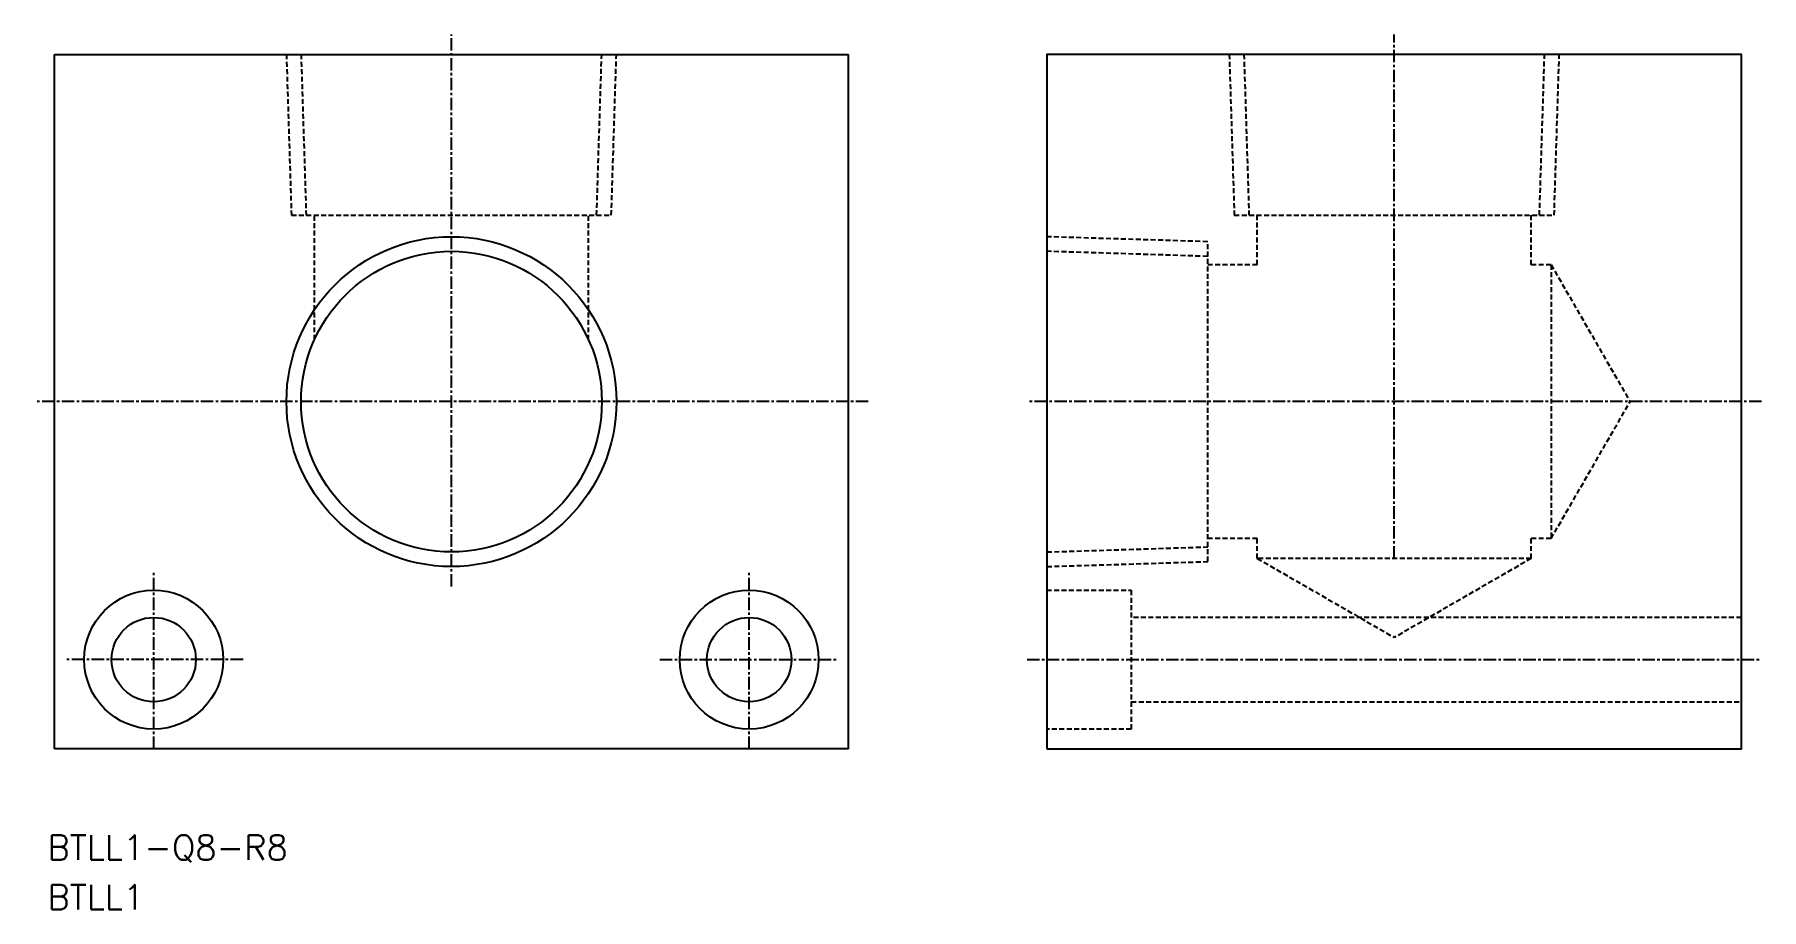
# Model space of a CAD drawing. Extents: x 66 to 240, y 54 to 142.
import ezdxf
from ezdxf.enums import TextEntityAlignment as Align

# ---------------------------------------------------------------- set-up
doc = ezdxf.new("R2010")
doc.units = 0
doc.linetypes.add('CENTER', pattern=[2, 1.25, -0.25, 0.25, -0.25])
doc.linetypes.add('DASHED', pattern=[0.75, 0.5, -0.25])
doc.layers.get('0').update_dxf_attribs({"linetype": 'CONTINUOUS'})
doc.layers.add('CENTER', color=1, linetype='CENTER')
doc.styles.get("Standard").update_dxf_attribs({"font": 'txt.shx', "bigfont": 'extfont.shx'})

msp = doc.modelspace()

# ---------------------------------------------------------------- linework, layer by layer
at = {"color": 7, "linetype": 'CONTINUOUS'}
for p, q in [((68.14, 70), (68.14, 140)), ((68.14, 140), (148.14, 140)), ((148.14, 70), (148.14, 140)), ((148.14, 70), (68.14, 70))]:
    msp.add_line(p, q, dxfattribs=at)
at = {"color": 3, "linetype": 'DASHED'}
for p, q in [((91.51, 140), (92.02, 123.8)), ((92.99, 140), (93.5, 123.8)), ((122.77, 123.8), (123.28, 140)), ((124.25, 123.8), (124.76, 140)), ((186.51, 140), (187.02, 123.8)), ((187.99, 140), (188.5, 123.8)), ((217.77, 123.8), (218.28, 140)), ((219.25, 123.8), (219.76, 140)), ((92.02, 123.8), (124.25, 123.8)), ((94.34, 111.24), (94.34, 123.8)), ((121.94, 111.24), (121.94, 123.8)), ((187.02, 123.8), (219.25, 123.8)), ((189.34, 118.8), (189.34, 123.8)), ((216.94, 118.8), (216.94, 123.8)), ((184.34, 121.12), (168.14, 121.62)), ((184.34, 119.64), (168.14, 120.15)), ((184.34, 88.88), (184.34, 121.12)), ((189.34, 118.8), (184.34, 118.8)), ((218.94, 118.8), (216.94, 118.8)), ((218.94, 118.8), (218.94, 91.2)), ((218.94, 118.8), (226.9, 105)), ((218.94, 91.2), (226.9, 105)), ((189.34, 91.2), (184.34, 91.2)), ((189.34, 89.2), (189.34, 91.2)), ((218.94, 91.2), (216.94, 91.2)), ((216.94, 89.2), (216.94, 91.2)), ((168.14, 89.85), (184.34, 90.36)), ((168.14, 88.38), (184.34, 88.88)), ((189.34, 89.2), (203.14, 81.23)), ((216.94, 89.2), (189.34, 89.2)), ((216.94, 89.2), (203.14, 81.23)), ((168.11, 85.99), (176.64, 85.99)), ((176.64, 85.99), (176.64, 72)), ((238.11, 83.25), (176.64, 83.25)), ((176.64, 74.75), (238.11, 74.75)), ((176.64, 72), (168.11, 72))]:
    msp.add_line(p, q, dxfattribs=at)
at = {"color": 7, "linetype": 'CONTINUOUS'}
msp.add_lwpolyline([(168.14, 70), (238.14, 70), (238.14, 140), (168.14, 140)], close=True, dxfattribs=at)
at = {"color": 3, "linetype": 'CONTINUOUS'}
msp.add_circle((108.14, 105), 16.62, dxfattribs=at)
at = {"color": 7, "linetype": 'CONTINUOUS'}
for centre, radius in [((108.14, 105), 15.15), ((78.14, 79), 7), ((138.14, 79), 7), ((78.14, 79), 4.25), ((138.14, 79), 4.25)]:
    msp.add_circle(centre, radius, dxfattribs=at)
at = {"layer": 'CENTER', "color": 1, "linetype": 'CENTER'}
for p, q in [((108.14, 86.38), (108.14, 142)), ((203.14, 89.2), (203.14, 142)), ((150.14, 105), (66.14, 105)), ((240.14, 105), (166.14, 105)), ((78.14, 70), (78.14, 88)), ((138.14, 70), (138.14, 88)), ((87.14, 79), (69.14, 79)), ((129.14, 79), (147.14, 79)), ((166.14, 79), (240.14, 79))]:
    msp.add_line(p, q, dxfattribs=at)

# ---------------------------------------------------------------- texts
at = {"color": 7, "linetype": 'CONTINUOUS'}
for s, p in [('BTLL1-Q8-R8', (67.44, 60.07)), ('BTLL1', (67.44, 55.07))]:
    msp.add_text(s, height=2.5, dxfattribs=at).set_placement(p, align=Align.MIDDLE_LEFT)

doc.saveas('drawing.dxf')
